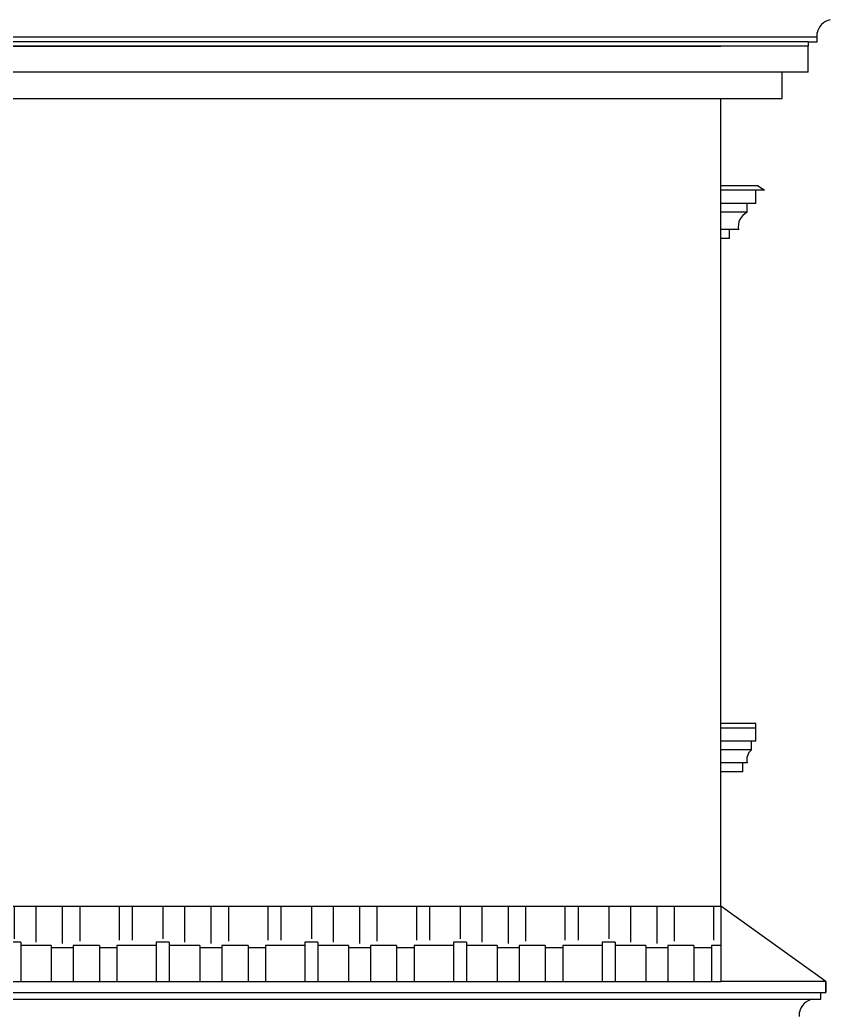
# Model space of a CAD drawing. Header units: inches. Extents: x 1397 to 20304, y -27267 to -746.
# Drawn here: x 15392.9 to 15485.6, y -21319.6 to -21206.1 of the extents above; entities that cross this region are included whole.
import ezdxf

# ---------------------------------------------------------------- set-up
doc = ezdxf.new("R2010")
doc.units = ezdxf.units.IN
doc.header["$LTSCALE"] = 17
doc.header["$MEASUREMENT"] = 0
doc.layers.add('25 BOT BAR', color=12, linetype='Continuous', lineweight=25)

msp = doc.modelspace()

# ---------------------------------------------------------------- hatches: boundary and pattern name
at = {"layer": '25 BOT BAR'}
h = msp.add_hatch(dxfattribs=at)
h.set_pattern_fill('AR-RSHKE', color=8, scale=0.5, angle=180)
h.paths.add_polyline_path([(15473.08, -21316.11), (15473.08, -21307.49), (15330.62, -21307.49), (15318.62, -21316.11)])

# ---------------------------------------------------------------- linework, layer by layer
for p, q in [((15484.08, -21208.11), (15321.62, -21208.11)), ((15484.08, -21208.11), (15484.08, -21207.61)), ((15484.08, -21208.61), (15484.08, -21208.11)), ((15003.62, -21209.11), (15473.08, -21209.11)), ((15483.08, -21208.61), (15322.62, -21208.61)), ((15483.08, -21209.11), (15322.62, -21209.11)), ((15483.08, -21208.61), (15483.08, -21209.11)), ((15483.08, -21208.61), (15484.08, -21208.61)), ((15483.08, -21212.11), (15483.08, -21209.11)), ((15483.08, -21212.11), (15322.62, -21212.11)), ((15480.08, -21215.11), (15480.08, -21212.11)), ((15325.62, -21215.11), (15480.08, -21215.11)), ((15473.08, -21307.49), (15473.08, -21215.11)), ((15477.33, -21225.11), (15473.08, -21225.11)), ((15478.08, -21225.61), (15473.08, -21225.61)), ((15477.08, -21227.11), (15477.08, -21225.61)), ((15477.33, -21225.11), (15478.08, -21225.61)), ((15477.08, -21227.11), (15473.08, -21227.11)), ((15476.08, -21228.11), (15476.08, -21227.11)), ((15476.08, -21228.11), (15473.08, -21228.11)), ((15475.08, -21230.11), (15473.08, -21230.11)), ((15474.08, -21231.11), (15474.08, -21230.11)), ((15474.08, -21231.11), (15473.08, -21231.11)), ((15477.08, -21286.61), (15473.08, -21286.61)), ((15477.08, -21287.11), (15477.08, -21286.61)), ((15477.08, -21287.11), (15473.08, -21287.11)), ((15477.08, -21288.61), (15477.08, -21287.11)), ((15477.08, -21288.61), (15473.08, -21288.61)), ((15476.58, -21289.61), (15476.58, -21288.61)), ((15476.58, -21289.61), (15473.08, -21289.61)), ((15476.08, -21291.11), (15473.08, -21291.11)), ((15475.58, -21292.11), (15475.58, -21291.11)), ((15475.58, -21292.11), (15473.08, -21292.11)), ((15012.62, -21307.49), (15473.08, -21307.49)), ((15485.08, -21316.11), (15473.08, -21307.49)), ((15473.08, -21307.49), (15473.08, -21316.11)), ((14996.62, -21316.11), (15473.08, -21316.11)), ((15485.08, -21316.11), (15473.08, -21316.11)), ((15485.08, -21317.36), (15485.08, -21316.11)), ((15485.08, -21316.11), (15485.08, -21317.36)), ((15319.18, -21317.36), (15484.52, -21317.36)), ((15484.52, -21318.11), (15484.52, -21317.36)), ((15484.52, -21317.36), (15485.08, -21317.36)), ((15319.18, -21318.11), (15484.52, -21318.11)), ((15483.58, -21318.11), (15484.52, -21318.11)), ((15482.08, -21320.11), (15482.08, -21319.61))]:
    msp.add_line(p, q, dxfattribs=at)
for centre, radius, start, end in [((15485.98, -21208.01), 1.94, 101.7959, 168.2044), ((15476.99, -21229.82), 1.93, 118.1362, 188.7337), ((15477.52, -21290.76), 1.48, 129.3404, 193.7898), ((15483.98, -21320.01), 1.94, 101.7959, 168.2044)]:
    msp.add_arc(centre, radius, start, end, dxfattribs=at)

doc.saveas('drawing.dxf')
